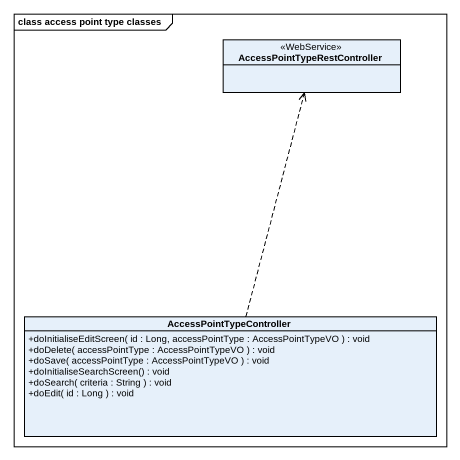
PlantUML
@startuml
mainframe class access point type classes
hide circle
hide empty members
skinparam classAttributeIconSize 0
class "AccessPointTypeRestController" as AccessPointTypeRestControlle <<WebService>>
class AccessPointTypeController {
  +doInitialiseEditScreen( id : Long, accessPointType : AccessPointTypeVO ) : void
  +doDelete( accessPointType : AccessPointTypeVO ) : void
  +doSave( accessPointType : AccessPointTypeVO ) : void
  +doInitialiseSearchScreen() : void
  +doSearch( criteria : String ) : void
  +doEdit( id : Long ) : void
}
AccessPointTypeController .up.> AccessPointTypeRestControlle
@enduml
